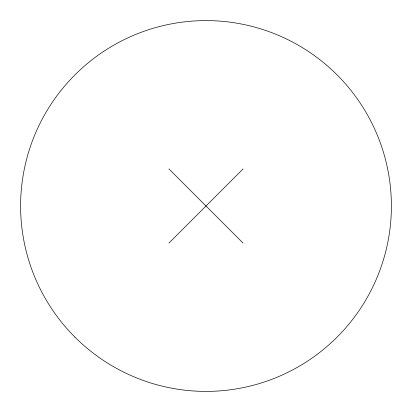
<?xml version="1.0" encoding="UTF-8"?>
<svg xmlns="http://www.w3.org/2000/svg" width="412" height="412" viewBox="0 0 412 412"><rect width="100%" height="100%" fill="white"/><g stroke="black" fill="none" stroke-linecap="round" stroke-linejoin="round"><path stroke-width="0.62" d="M168.92 243.08L243.08 168.92M168.92 168.92L243.08 243.08M74.902 337.098A185.4 185.4 0 0 0 385.081 253.983A185.4 185.4 0 0 0 158.017 26.919A185.4 185.4 0 0 0 74.902 337.098"/></g></svg>
